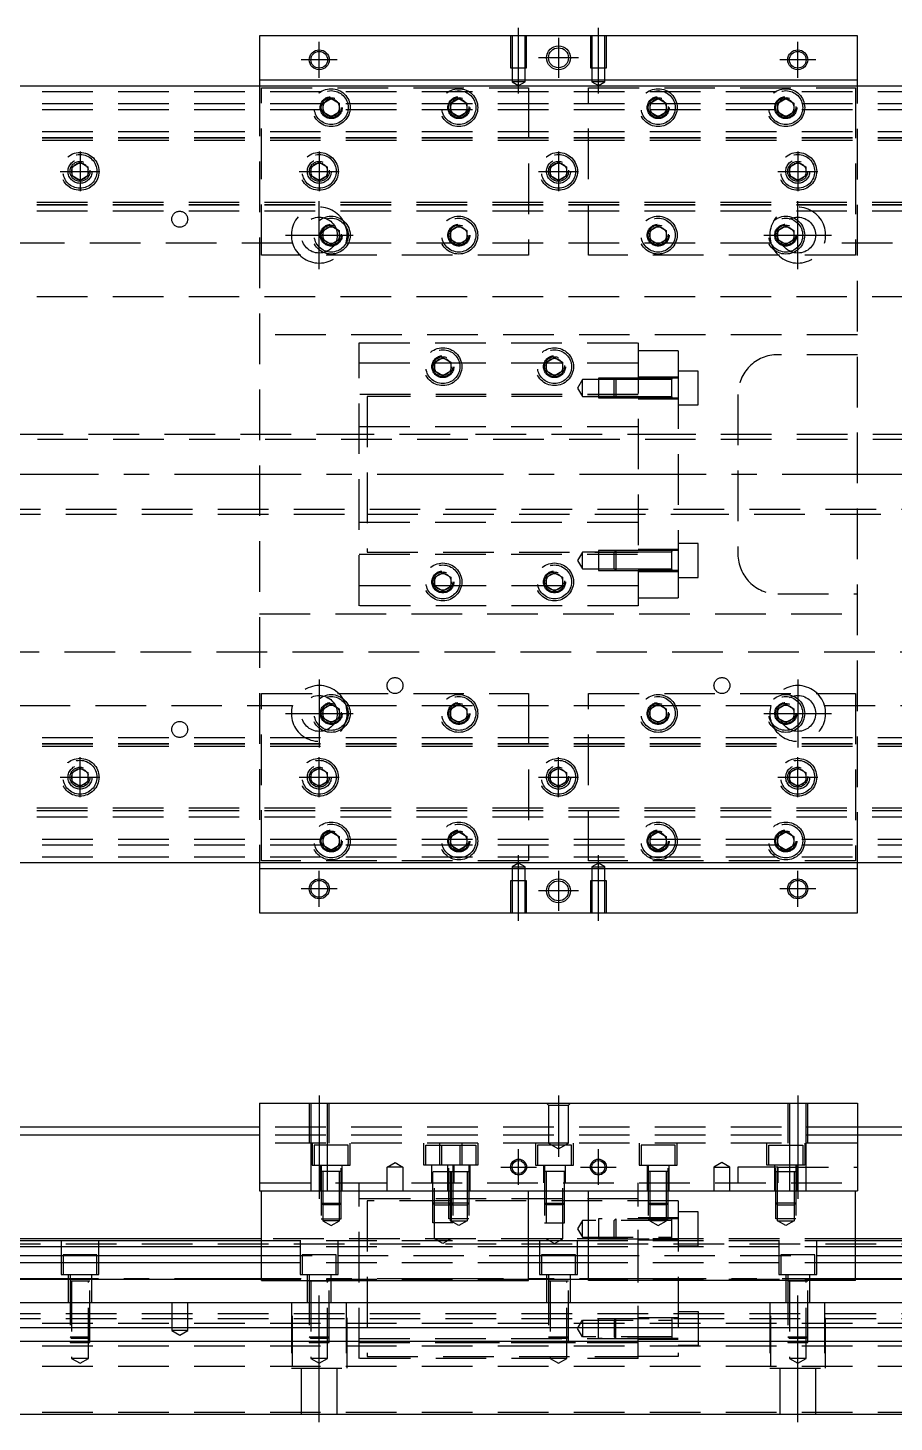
# Model space of a CAD drawing. Extents: x -13 to 870, y -298 to 112.
# Drawn here: x 203.9 to 421.2, y -237.8 to 112 of the extents above; entities that cross this region are included whole.
import ezdxf

# ---------------------------------------------------------------- set-up
doc = ezdxf.new("R2010")
doc.units = 0
doc.linetypes.add('CENTER', pattern=[50.8, 31.75, -6.35, 6.35, -6.35])
doc.linetypes.add('DASHED', pattern=[19.05, 12.7, -6.35])
doc.layers.get('0').update_dxf_attribs({"linetype": 'CONTINUOUS'})
doc.layers.add('CENTER', color=1, linetype='CENTER')

msp = doc.modelspace()

# ---------------------------------------------------------------- linework, layer by layer
at = {"color": 7, "linetype": 'CONTINUOUS'}
for p, q in [((412, 110), (262, 110)), ((262, 110), (262, 99)), ((412, 99), (412, 110)), ((262, 99), (412, 99)), ((262, 99), (262, 97.5)), ((412, 97.5), (412, 99)), ((3, 97.5), (671, 97.5)), ((671, -97.5), (3, -97.5)), ((262, -97.5), (262, -99)), ((412, -99), (412, -97.5)), ((412, -99), (262, -99)), ((262, -99), (262, -110)), ((412, -110), (412, -99)), ((262, -110), (412, -110)), ((262, -157.79), (262, -179.79)), ((262, -157.79), (412, -157.79)), ((412, -157.79), (412, -179.79)), ((262, -163.79), (3, -163.79)), ((671, -163.79), (412, -163.79)), ((262, -165.79), (11, -165.79)), ((663, -165.79), (412, -165.79)), ((262, -179.79), (412, -179.79)), ((262.5, -202.29), (262.5, -179.79)), ((329.5, -202.29), (329.5, -179.79)), ((344.5, -202.29), (344.5, -179.79)), ((411.5, -202.29), (411.5, -179.79)), ((262.5, -192.29), (17, -192.29)), ((262.5, -191.79), (45, -191.79)), ((344.5, -192.29), (329.5, -192.29)), ((600, -191.79), (411.5, -191.79)), ((657, -192.29), (411.5, -192.29)), ((262.5, -193.829608), (17, -193.829608)), ((344.5, -193.829608), (329.5, -193.829608)), ((657, -193.829608), (411.5, -193.829608)), ((17, -195.950392), (262.5, -195.950392)), ((262.5, -197.860532), (17, -197.860532)), ((329.5, -195.950392), (344.5, -195.950392)), ((344.5, -197.860532), (329.5, -197.860532)), ((411.5, -195.950392), (657, -195.950392)), ((657, -197.860532), (411.5, -197.860532)), ((262.5, -201.971934), (17, -201.971934)), ((262.5, -202.29), (329.5, -202.29)), ((344.5, -201.971934), (329.5, -201.971934)), ((411.5, -202.29), (344.5, -202.29)), ((657, -201.971934), (411.5, -201.971934)), ((17, -207.79), (657, -207.79)), ((17, -214.09), (657, -214.09)), ((17, -217.49), (657, -217.49)), ((17, -235.79), (657, -235.79))]:
    msp.add_line(p, q, dxfattribs=at)
at = {"color": 3, "linetype": 'DASHED'}
for p, q in [((325.000006, 110), (325.000006, 102)), ((325.35, 110), (325.35, 102)), ((328.65, 102), (328.65, 110)), ((328.999994, 102), (328.999994, 110)), ((345.000006, 110), (345.000006, 102)), ((345.35, 110), (345.35, 102)), ((348.65, 102), (348.65, 110)), ((348.999994, 102), (348.999994, 110)), ((325.000006, 102), (328.999994, 102)), ((325.35, 102), (325.35, 98.5)), ((328.65, 98.5), (328.65, 102)), ((345.000006, 102), (348.999994, 102)), ((345.35, 102), (345.35, 98.5)), ((348.65, 98.5), (348.65, 102)), ((328.65, 98.5), (325.35, 98.5)), ((325.35, 98.5), (327, 97.547372)), ((327, 97.547372), (328.65, 98.5)), ((348.65, 98.5), (345.35, 98.5)), ((345.35, 98.5), (347, 97.547372)), ((347, 97.547372), (348.65, 98.5)), ((17, 96), (657, 96)), ((262, 97.5), (262, -97.5)), ((262.5, 97), (329.5, 97)), ((262.5, 55), (262.5, 97)), ((329.5, 97), (329.5, 55)), ((344.5, 55), (344.5, 97)), ((344.5, 97), (411.5, 97)), ((411.5, 97), (411.5, 55)), ((412, -97.5), (412, 97.5)), ((17, 93), (657, 93)), ((17, 91.5), (657, 91.5)), ((277.5, 92), (277.512884, 92.253488)), ((278, 93.1547), (280, 94.309402)), ((278, 90.8453), (278, 93.1547)), ((280, 94.309402), (282, 93.1547)), ((282, 93.1547), (282, 90.8453)), ((310, 93.1547), (312, 94.309402)), ((310, 90.8453), (310, 93.1547)), ((312, 94.309402), (314, 93.1547)), ((314, 93.1547), (314, 90.8453)), ((314.483582, 92.286038), (314.5, 92)), ((360, 93.1547), (362, 94.309402)), ((360, 90.8453), (360, 93.1547)), ((362, 94.309402), (364, 93.1547)), ((364, 93.1547), (364, 90.8453)), ((364.483582, 92.286038), (364.5, 92)), ((392, 93.1547), (394, 94.309402)), ((392, 90.8453), (392, 93.1547)), ((394, 94.309402), (396, 93.1547)), ((396, 93.1547), (396, 90.8453)), ((396.483582, 92.286038), (396.5, 92)), ((280, 89.690598), (278, 90.8453)), ((282, 90.8453), (280, 89.690598)), ((312, 89.690598), (310, 90.8453)), ((314, 90.8453), (312, 89.690598)), ((362, 89.690598), (360, 90.8453)), ((364, 90.8453), (362, 89.690598)), ((394, 89.690598), (392, 90.8453)), ((396, 90.8453), (394, 89.690598)), ((17, 86), (657, 86)), ((17, 84.460392), (657, 84.460392)), ((17, 84.403994), (657, 84.403994)), ((17, 83.8), (657, 83.8)), ((215, 77.1547), (217, 78.309402)), ((215, 74.8453), (215, 77.1547)), ((217, 78.309402), (219, 77.1547)), ((219, 77.1547), (219, 74.8453)), ((275, 77.1547), (277, 78.309402)), ((275, 74.8453), (275, 77.1547)), ((277, 78.309402), (279, 77.1547)), ((279, 77.1547), (279, 74.8453)), ((335, 77.1547), (337, 78.309402)), ((335, 74.8453), (335, 77.1547)), ((337, 78.309402), (339, 77.1547)), ((339, 77.1547), (339, 74.8453)), ((395, 77.1547), (397, 78.309402)), ((395, 74.8453), (395, 77.1547)), ((397, 78.309402), (399, 77.1547)), ((399, 77.1547), (399, 74.8453)), ((217, 73.690598), (215, 74.8453)), ((219, 74.8453), (217, 73.690598)), ((219.483582, 76.286038), (219.5, 76)), ((277, 73.690598), (275, 74.8453)), ((279, 74.8453), (277, 73.690598)), ((279.483582, 76.286038), (279.5, 76)), ((337, 73.690598), (335, 74.8453)), ((339, 74.8453), (337, 73.690598)), ((339.483582, 76.286038), (339.5, 76)), ((394.5, 76), (394.534018, 76.411016)), ((397, 73.690598), (395, 74.8453)), ((399, 74.8453), (397, 73.690598)), ((657, 68.2), (17, 68.2)), ((657, 67.596006), (17, 67.596006)), ((657, 67.539608), (17, 67.539608)), ((657, 66), (17, 66)), ((278, 61.1547), (280, 62.309402)), ((278, 58.8453), (278, 61.1547)), ((280, 62.309402), (282, 61.1547)), ((282, 61.1547), (282, 58.8453)), ((282.483582, 60.286038), (282.5, 60)), ((309.5, 60), (309.518502, 60.303588)), ((310, 61.1547), (312, 62.309402)), ((310, 58.8453), (310, 61.1547)), ((312, 62.309402), (314, 61.1547)), ((314, 61.1547), (314, 58.8453)), ((360, 61.1547), (362, 62.309402)), ((360, 58.8453), (360, 61.1547)), ((362, 62.309402), (364, 61.1547)), ((364, 61.1547), (364, 58.8453)), ((364.483582, 60.286038), (364.5, 60)), ((391.5, 60), (391.512884, 60.253488)), ((392, 61.1547), (394, 62.309402)), ((392, 58.8453), (392, 61.1547)), ((394, 62.309402), (396, 61.1547)), ((396, 61.1547), (396, 58.8453)), ((270.291796, 58), (163.708204, 58)), ((280, 57.690598), (278, 58.8453)), ((282, 58.8453), (280, 57.690598)), ((390.291796, 58), (283.708204, 58)), ((312, 57.690598), (310, 58.8453)), ((314, 58.8453), (312, 57.690598)), ((362, 57.690598), (360, 58.8453)), ((364, 58.8453), (362, 57.690598)), ((394, 57.690598), (392, 58.8453)), ((396, 58.8453), (394, 57.690598)), ((630.291796, 58), (403.708204, 58)), ((329.5, 55), (262.5, 55)), ((411.5, 55), (344.5, 55)), ((657, 44.5), (22.640312, 44.5)), ((412, 35), (262, 35)), ((287, 33), (357, 33)), ((287, -33), (287, 33)), ((357, 33), (357, -33)), ((287, 28), (357, 28)), ((306, 28.1547), (308, 29.309402)), ((306, 25.8453), (306, 28.1547)), ((308, 29.309402), (310, 28.1547)), ((310, 28.1547), (310, 25.8453)), ((334, 28.1547), (336, 29.309402)), ((334, 25.8453), (334, 28.1547)), ((336, 29.309402), (338, 28.1547)), ((338, 28.1547), (338, 25.8453)), ((367, 31), (357, 31)), ((367, 31), (367, 24.098756)), ((412, 30), (392, 30)), ((305.5, 27), (305.518502, 27.303588)), ((308, 24.690598), (306, 25.8453)), ((310, 25.8453), (308, 24.690598)), ((336, 24.690598), (334, 25.8453)), ((338, 25.8453), (336, 24.690598)), ((338.483582, 27.286038), (338.5, 27)), ((372, 25.900636), (367, 25.900636)), ((372, 17.400636), (372, 25.900636)), ((343, 23.750636), (341.787564, 21.650636)), ((341.787564, 21.650636), (343, 19.550636)), ((343, 19.550636), (343, 23.750636)), ((347, 23.750636), (343, 23.750636)), ((347, 24.15063), (347, 19.15064)), ((351.39998, 24.15063), (347, 24.15063)), ((350.99998, 23.750636), (347, 23.750636)), ((351.4, 24.150636), (351, 23.750636)), ((351, 19.550636), (351, 23.750636)), ((357, 23.750636), (351, 23.750636)), ((357, 23.750636), (351, 23.750636)), ((351.4, 24.150636), (351.4, 19.150636)), ((357, 24.150636), (351.4, 24.150636)), ((357, 24.15063), (351.4, 24.15063)), ((367, 24.400636), (357, 24.400636)), ((367, 24.098756), (357, 24.098756)), ((365.405, 24.150636), (357.00002, 24.150636)), ((365.4, 23.750636), (357.00002, 23.750636)), ((367, 24.150636), (365.395, 24.150636)), ((365.4, 19.15063), (365.4, 24.15064)), ((365.4, 19.15063), (365.4, 24.15064)), ((365.4, 23.893236), (365.4, 24.150636)), ((365.4, 24.150636), (365.4, 23.893186)), ((367, 24.098756), (367, -24.098756)), ((357, 20), (287, 20)), ((289, 19.5), (289, -19.5)), ((357, 19.5), (289, 19.5)), ((343, 19.550636), (347, 19.550636)), ((347, 19.550636), (350.99998, 19.550636)), ((347, 19.15064), (351.39998, 19.15064)), ((351, 19.550636), (357, 19.550636)), ((351, 19.550636), (351.4, 19.150636)), ((351, 19.550636), (357, 19.550636)), ((351.4, 19.15064), (357, 19.15064)), ((351.4, 19.150636), (357, 19.150636)), ((357, 18.900636), (367, 18.900636)), ((357.00002, 19.550636), (365.4, 19.550636)), ((357.00002, 19.150636), (365.405, 19.150636)), ((365.395, 19.150636), (367, 19.150636)), ((365.4, 19.408102), (365.4, 19.150636)), ((365.4, 19.150636), (365.4, 19.408084)), ((382, 20), (382, -20)), ((367, 17.400636), (372, 17.400636)), ((287, 12), (357, 12)), ((288.99998, 10), (42, 10)), ((600, 8.75), (42, 8.75)), ((367, 10), (289, 10)), ((367, 10), (289, 10)), ((367, 9.999994), (289, 9.999994)), ((600.005, 10), (367.00002, 10)), ((42, -8.75), (600, -8.75)), ((42, -10), (288.99998, -10)), ((289, -9.999994), (367, -9.999994)), ((289, -10), (367, -10)), ((289, -10), (367, -10)), ((367.00002, -10), (600.005, -10)), ((287, -12), (357, -12)), ((372, -17.400636), (367, -17.400636)), ((372, -25.900636), (372, -17.400636)), ((287, -20), (357, -20)), ((289, -19.5), (357, -19.5)), ((343, -19.550636), (341.787564, -21.650636)), ((343, -23.750636), (343, -19.550636)), ((347, -19.550636), (343, -19.550636)), ((347, -19.15064), (347, -24.15063)), ((351.39998, -19.15064), (347, -19.15064)), ((350.99998, -19.550636), (347, -19.550636)), ((351.4, -19.150636), (351, -19.550636)), ((351, -23.750636), (351, -19.550636)), ((357, -19.550636), (351, -19.550636)), ((357, -19.550636), (351, -19.550636)), ((351.4, -19.150636), (351.4, -24.150636)), ((357, -19.150636), (351.4, -19.150636)), ((357, -19.15064), (351.4, -19.15064)), ((367, -18.900636), (357, -18.900636)), ((365.405, -19.150636), (357.00002, -19.150636)), ((365.4, -19.550636), (357.00002, -19.550636)), ((367, -19.150636), (365.395, -19.150636)), ((365.4, -24.15064), (365.4, -19.15063)), ((365.4, -24.15064), (365.4, -19.15063)), ((365.4, -19.550636), (365.4, -19.15063)), ((365.4, -19.408034), (365.4, -19.150636)), ((365.4, -19.150636), (365.4, -19.408084)), ((341.787564, -21.650636), (343, -23.750636)), ((343, -23.750636), (347, -23.750636)), ((347, -23.750636), (350.99998, -23.750636)), ((347, -24.15063), (351.39998, -24.15063)), ((351, -23.750636), (357, -23.750636)), ((351, -23.750636), (351.4, -24.150636)), ((351, -23.750636), (357, -23.750636)), ((351.4, -24.15063), (357, -24.15063)), ((351.4, -24.150636), (357, -24.150636)), ((367, -24.098756), (357, -24.098756)), ((357, -24.400636), (367, -24.400636)), ((357.00002, -23.750636), (365.4, -23.750636)), ((357.00002, -24.150636), (365.405, -24.150636)), ((365.395, -24.150636), (367, -24.150636)), ((365.4, -24.15064), (365.4, -23.750636)), ((365.4, -23.893168), (365.4, -24.150636)), ((365.4, -24.150636), (365.4, -23.893186)), ((367, -24.098756), (367, -31)), ((305.5, -27), (305.518502, -26.696412)), ((306, -25.8453), (308, -24.690598)), ((306, -28.1547), (306, -25.8453)), ((308, -24.690598), (310, -25.8453)), ((310, -25.8453), (310, -28.1547)), ((334, -25.8453), (336, -24.690598)), ((334, -28.1547), (334, -25.8453)), ((336, -24.690598), (338, -25.8453)), ((338, -25.8453), (338, -28.1547)), ((338.483582, -26.713962), (338.5, -27)), ((367, -25.900636), (372, -25.900636)), ((357, -28), (287, -28)), ((308, -29.309402), (306, -28.1547)), ((310, -28.1547), (308, -29.309402)), ((336, -29.309402), (334, -28.1547)), ((338, -28.1547), (336, -29.309402)), ((357, -31), (367, -31)), ((392, -30), (412, -30)), ((357, -33), (287, -33)), ((262, -35), (412, -35)), ((22.640312, -44.5), (657, -44.5)), ((262.5, -97), (262.5, -55)), ((262.5, -55), (329.5, -55)), ((329.5, -55), (329.5, -97)), ((344.5, -55), (411.5, -55)), ((344.5, -97), (344.5, -55)), ((411.5, -55), (411.5, -97)), ((163.708204, -58), (270.291796, -58)), ((278, -58.8453), (280, -57.690598)), ((278, -61.1547), (278, -58.8453)), ((280, -57.690598), (282, -58.8453)), ((282, -58.8453), (282, -61.1547)), ((283.708204, -58), (390.291796, -58)), ((310, -58.8453), (312, -57.690598)), ((310, -61.1547), (310, -58.8453)), ((312, -57.690598), (314, -58.8453)), ((314, -58.8453), (314, -61.1547)), ((360, -58.8453), (362, -57.690598)), ((360, -61.1547), (360, -58.8453)), ((362, -57.690598), (364, -58.8453)), ((364, -58.8453), (364, -61.1547)), ((392, -58.8453), (394, -57.690598)), ((392, -61.1547), (392, -58.8453)), ((394, -57.690598), (396, -58.8453)), ((396, -58.8453), (396, -61.1547)), ((403.708204, -58), (630.291796, -58)), ((280, -62.309402), (278, -61.1547)), ((282, -61.1547), (280, -62.309402)), ((282.483582, -59.713962), (282.5, -60)), ((309.5, -60), (309.512884, -59.746512)), ((312, -62.309402), (310, -61.1547)), ((314, -61.1547), (312, -62.309402)), ((362, -62.309402), (360, -61.1547)), ((364, -61.1547), (362, -62.309402)), ((364.483582, -59.713962), (364.5, -60)), ((391.5, -60), (391.512884, -59.746512)), ((394, -62.309402), (392, -61.1547)), ((396, -61.1547), (394, -62.309402)), ((17, -66), (657, -66)), ((17, -67.539608), (657, -67.539608)), ((17, -67.596006), (657, -67.596006)), ((17, -68.2), (657, -68.2)), ((214.5, -76), (214.534018, -75.588984)), ((215, -74.8453), (217, -73.690598)), ((215, -77.1547), (215, -74.8453)), ((217, -73.690598), (219, -74.8453)), ((219, -74.8453), (219, -77.1547)), ((274.5, -76), (274.534018, -75.588984)), ((275, -74.8453), (277, -73.690598)), ((275, -77.1547), (275, -74.8453)), ((277, -73.690598), (279, -74.8453)), ((279, -74.8453), (279, -77.1547)), ((335, -74.8453), (337, -73.690598)), ((335, -77.1547), (335, -74.8453)), ((337, -73.690598), (339, -74.8453)), ((339, -74.8453), (339, -77.1547)), ((339.483582, -75.713962), (339.5, -76)), ((395, -74.8453), (397, -73.690598)), ((395, -77.1547), (395, -74.8453)), ((397, -73.690598), (399, -74.8453)), ((399, -74.8453), (399, -77.1547)), ((399.483582, -75.713962), (399.5, -76)), ((217, -78.309402), (215, -77.1547)), ((219, -77.1547), (217, -78.309402)), ((277, -78.309402), (275, -77.1547)), ((279, -77.1547), (277, -78.309402)), ((337, -78.309402), (335, -77.1547)), ((339, -77.1547), (337, -78.309402)), ((397, -78.309402), (395, -77.1547)), ((399, -77.1547), (397, -78.309402)), ((657, -83.8), (17, -83.8)), ((657, -84.403994), (17, -84.403994)), ((657, -84.460392), (17, -84.460392)), ((657, -86), (17, -86)), ((278, -90.8453), (280, -89.690598)), ((278, -93.1547), (278, -90.8453)), ((280, -89.690598), (282, -90.8453)), ((282, -90.8453), (282, -93.1547)), ((310, -90.8453), (312, -89.690598)), ((310, -93.1547), (310, -90.8453)), ((312, -89.690598), (314, -90.8453)), ((314, -90.8453), (314, -93.1547)), ((360, -90.8453), (362, -89.690598)), ((360, -93.1547), (360, -90.8453)), ((362, -89.690598), (364, -90.8453)), ((364, -90.8453), (364, -93.1547)), ((392, -90.8453), (394, -89.690598)), ((392, -93.1547), (392, -90.8453)), ((394, -89.690598), (396, -90.8453)), ((396, -90.8453), (396, -93.1547)), ((17, -91.5), (657, -91.5)), ((17, -93), (657, -93)), ((280, -94.309402), (278, -93.1547)), ((282, -93.1547), (280, -94.309402)), ((282.483582, -91.713962), (282.5, -92)), ((309.5, -92), (309.518502, -91.696412)), ((312, -94.309402), (310, -93.1547)), ((314, -93.1547), (312, -94.309402)), ((359.5, -92), (359.518502, -91.696412)), ((362, -94.309402), (360, -93.1547)), ((364, -93.1547), (362, -94.309402)), ((391.5, -92), (391.512884, -91.746512)), ((394, -94.309402), (392, -93.1547)), ((396, -93.1547), (394, -94.309402)), ((17, -96), (657, -96)), ((329.5, -97), (262.5, -97)), ((327, -97.547372), (325.35, -98.5)), ((328.65, -98.5), (327, -97.547372)), ((411.5, -97), (344.5, -97)), ((347, -97.547372), (345.35, -98.5)), ((348.65, -98.5), (347, -97.547372)), ((325.35, -98.5), (328.65, -98.5)), ((325.35, -98.5), (325.35, -102)), ((328.65, -102), (328.65, -98.5)), ((345.35, -98.5), (348.65, -98.5)), ((345.35, -98.5), (345.35, -102)), ((348.65, -102), (348.65, -98.5)), ((328.999994, -102), (325.000006, -102)), ((325.000006, -102), (325.000006, -110)), ((325.35, -102), (325.35, -110)), ((328.65, -110), (328.65, -102)), ((328.999994, -110), (328.999994, -102)), ((348.999994, -102), (345.000006, -102)), ((345.000006, -102), (345.000006, -110)), ((345.35, -102), (345.35, -110)), ((348.65, -110), (348.65, -102)), ((348.999994, -110), (348.999994, -102)), ((274.500006, -157.79), (274.500006, -167.79)), ((274.9, -157.79), (274.9, -167.79)), ((279.1, -167.79), (279.1, -157.79)), ((279.499994, -167.79), (279.499994, -157.79)), ((334.5, -158.29), (334, -157.79)), ((334.5, -158.29), (334.5, -167.79)), ((334.5, -158.29), (339.5, -158.29)), ((339.5, -158.29), (340, -157.79)), ((339.5, -167.79), (339.5, -158.29)), ((394.500006, -157.79), (394.500006, -167.79)), ((394.9, -157.79), (394.9, -167.79)), ((399.1, -167.79), (399.1, -157.79)), ((399.499994, -167.79), (399.499994, -157.79)), ((412, -163.79), (262, -163.79)), ((412, -165.79), (262, -165.79)), ((412, -167.79), (262, -167.79)), ((274.9, -167.79), (274.9, -179.79)), ((275.25, -167.79), (275.25, -173.29)), ((279.1, -179.79), (279.1, -167.79)), ((284.75, -173.29), (284.75, -167.79)), ((303.25, -173.29), (303.25, -167.79)), ((307.25, -173.29), (307.25, -167.79)), ((312.75, -167.79), (312.75, -173.29)), ((316.75, -167.79), (316.75, -173.29)), ((331.25, -167.79), (331.25, -173.29)), ((339.5, -167.79), (334.5, -167.79)), ((334.5, -167.79), (337, -169.233376)), ((337, -169.233376), (339.5, -167.79)), ((340.75, -173.29), (340.75, -167.79)), ((357.25, -167.79), (357.25, -173.29)), ((366.75, -173.29), (366.75, -167.79)), ((389.25, -173.29), (389.25, -167.79)), ((394.9, -167.79), (394.9, -179.79)), ((398.75, -167.79), (398.75, -173.29)), ((399.1, -179.79), (399.1, -167.79)), ((284.25, -168.29), (275.75, -168.29)), ((275.75, -168.29), (275.75, -173.29)), ((284.25, -173.29), (284.25, -168.29)), ((303.75, -168.29), (312.25, -168.29)), ((303.75, -173.29), (303.75, -168.29)), ((307.75, -168.29), (316.25, -168.29)), ((307.75, -173.29), (307.75, -168.29)), ((312.25, -168.29), (312.25, -173.29)), ((316.25, -168.29), (316.25, -173.29)), ((340.25, -168.29), (331.75, -168.29)), ((331.75, -168.29), (331.75, -173.29)), ((340.25, -173.29), (340.25, -168.29)), ((366.25, -168.29), (357.75, -168.29)), ((357.75, -168.29), (357.75, -173.29)), ((366.25, -173.29), (366.25, -168.29)), ((389.75, -168.29), (398.25, -168.29)), ((389.75, -173.29), (389.75, -168.29)), ((398.25, -168.29), (398.25, -173.29)), ((275.25, -173.29), (284.75, -173.29)), ((277.25, -173.29), (277.25, -179.79)), ((282.500006, -174.89), (277.499994, -174.89)), ((277.500006, -173.29), (277.500006, -186.79)), ((277.9, -174.89), (277.9, -187.29)), ((282.1, -187.29), (282.1, -174.89)), ((282.499994, -186.79), (282.499994, -173.29)), ((282.75, -179.79), (282.75, -173.29)), ((294, -173.79), (296, -172.6353)), ((296, -173.79), (294, -173.79)), ((294, -179.79), (294, -173.79)), ((296, -172.6353), (298, -173.79)), ((298, -173.79), (296, -173.79)), ((298, -173.79), (298, -179.79)), ((312.75, -173.29), (303.25, -173.29)), ((305.25, -177.79), (305.25, -173.29)), ((305.499994, -174.89), (310.500006, -174.89)), ((305.500006, -187.79), (305.500006, -173.29)), ((305.9, -191.79), (305.9, -174.89)), ((316.75, -173.29), (307.25, -173.29)), ((309.25, -179.79), (309.25, -173.29)), ((309.499994, -174.89), (314.500006, -174.89)), ((309.500006, -186.79), (309.500006, -173.29)), ((309.9, -187.29), (309.9, -174.89)), ((310.1, -174.89), (310.1, -191.79)), ((310.499994, -173.29), (310.499994, -187.79)), ((310.75, -173.29), (310.75, -177.79)), ((314.1, -174.89), (314.1, -187.29)), ((314.499994, -173.29), (314.499994, -186.79)), ((314.75, -173.29), (314.75, -179.79)), ((331.25, -173.29), (340.75, -173.29)), ((333.25, -173.29), (333.25, -177.79)), ((338.500006, -174.89), (333.499994, -174.89)), ((333.500006, -173.29), (333.500006, -187.79)), ((333.9, -174.89), (333.9, -191.79)), ((338.1, -191.79), (338.1, -174.89)), ((338.499994, -187.79), (338.499994, -173.29)), ((338.75, -177.79), (338.75, -173.29)), ((357.25, -173.29), (366.75, -173.29)), ((359.25, -173.29), (359.25, -179.79)), ((364.500006, -174.89), (359.499994, -174.89)), ((359.500006, -173.29), (359.500006, -186.79)), ((359.9, -174.89), (359.9, -187.29)), ((364.1, -187.29), (364.1, -174.89)), ((364.499994, -186.79), (364.499994, -173.29)), ((364.75, -179.79), (364.75, -173.29)), ((378, -172.6353), (376, -173.79)), ((376, -173.79), (378, -173.79)), ((376, -173.79), (376, -179.79)), ((380, -173.79), (378, -172.6353)), ((378, -173.79), (380, -173.79)), ((380, -179.79), (380, -173.79)), ((382, -173.79), (382, -177.79)), ((392, -173.79), (382, -173.79)), ((398.75, -173.29), (389.25, -173.29)), ((391.25, -179.79), (391.25, -173.29)), ((391.499994, -174.89), (396.500006, -174.89)), ((391.500006, -186.79), (391.500006, -173.29)), ((391.9, -187.29), (391.9, -174.89)), ((392, -173.79), (412, -173.79)), ((392, -177.79), (392, -173.79)), ((392, -173.79), (392, -177.79)), ((396.1, -174.89), (396.1, -187.29)), ((396.499994, -173.29), (396.499994, -186.79)), ((396.75, -173.29), (396.75, -179.79)), ((262, -177.79), (412, -177.79)), ((287, -179.79), (287, -177.79)), ((357, -179.79), (357, -177.79)), ((287, -221.79), (287, -179.79)), ((357, -181.79), (287, -181.79)), ((357, -221.79), (357, -179.79)), ((277.5, -182.89), (282.5, -182.89)), ((277.5, -182.89), (277.9, -183.29)), ((282.1, -183.29), (277.9, -183.29)), ((282.1, -183.29), (282.5, -182.89)), ((367, -182.29), (289, -182.29)), ((289, -182.29), (289, -221.29)), ((310.5, -182.89), (305.5, -182.89)), ((305.9, -183.29), (305.5, -182.89)), ((305.9, -183.29), (310.1, -183.29)), ((314.5, -182.89), (309.5, -182.89)), ((309.9, -183.29), (309.5, -182.89)), ((309.9, -183.29), (314.1, -183.29)), ((310.5, -182.89), (310.1, -183.29)), ((314.5, -182.89), (314.1, -183.29)), ((333.5, -182.89), (338.5, -182.89)), ((333.5, -182.89), (333.9, -183.29)), ((338.1, -183.29), (333.9, -183.29)), ((338.1, -183.29), (338.5, -182.89)), ((357, -221.29), (357, -182.29)), ((359.5, -182.89), (364.5, -182.89)), ((359.5, -182.89), (359.9, -183.29)), ((364.1, -183.29), (359.9, -183.29)), ((364.1, -183.29), (364.5, -182.89)), ((367, -182.29), (367, -221.29)), ((372, -185.04), (367, -185.04)), ((372, -193.54), (372, -185.04)), ((396.5, -182.89), (391.5, -182.89)), ((391.9, -183.29), (391.5, -182.89)), ((391.9, -183.29), (396.1, -183.29)), ((396.5, -182.89), (396.1, -183.29)), ((277.500006, -186.79), (282.499994, -186.79)), ((282.1, -187.29), (277.9, -187.29)), ((277.9, -187.29), (280, -188.502436)), ((280, -188.502436), (282.1, -187.29)), ((310.499994, -187.79), (305.500006, -187.79)), ((314.499994, -186.79), (309.500006, -186.79)), ((309.9, -187.29), (314.1, -187.29)), ((312, -188.502436), (309.9, -187.29)), ((314.1, -187.29), (312, -188.502436)), ((333.500006, -187.79), (338.499994, -187.79)), ((343, -187.19), (341.787564, -189.29)), ((343, -191.39), (343, -187.19)), ((365.4, -187.19), (343, -187.19)), ((347, -186.790006), (347, -191.789994)), ((367, -186.790006), (347, -186.790006)), ((351.4, -186.79), (351, -187.19)), ((351, -191.39), (351, -187.19)), ((351.4, -186.79), (351.4, -191.79)), ((367, -186.54), (357, -186.54)), ((359.500006, -186.79), (364.499994, -186.79)), ((364.1, -187.29), (359.9, -187.29)), ((359.9, -187.29), (362, -188.502436)), ((362, -188.502436), (364.1, -187.29)), ((365.4, -191.790006), (365.4, -186.789994)), ((396.499994, -186.79), (391.500006, -186.79)), ((391.9, -187.29), (396.1, -187.29)), ((394, -188.502436), (391.9, -187.29)), ((396.1, -187.29), (394, -188.502436)), ((212.25, -192.29), (212.25, -200.79)), ((221.75, -200.79), (221.75, -192.29)), ((411.5, -191.79), (262.5, -191.79)), ((329.5, -192.29), (262.5, -192.29)), ((272.25, -192.29), (272.25, -200.79)), ((281.75, -200.79), (281.75, -192.29)), ((305.9, -191.79), (310.1, -191.79)), ((308, -193.002436), (305.9, -191.79)), ((310.1, -191.79), (308, -193.002436)), ((332.25, -192.29), (332.25, -200.79)), ((338.1, -191.79), (333.9, -191.79)), ((333.9, -191.79), (336, -193.002436)), ((336, -193.002436), (338.1, -191.79)), ((341.75, -200.79), (341.75, -192.29)), ((341.787564, -189.29), (343, -191.39)), ((343, -191.39), (365.4, -191.39)), ((411.5, -192.29), (344.5, -192.29)), ((347, -191.789994), (367, -191.789994)), ((351, -191.39), (351.4, -191.79)), ((357, -192.04), (367, -192.04)), ((392.25, -192.29), (392.25, -200.79)), ((401.75, -200.79), (401.75, -192.29)), ((42, -193.04), (600, -193.04)), ((221.25, -195.79), (212.75, -195.79)), ((212.75, -195.79), (212.75, -200.79)), ((221.25, -200.79), (221.25, -195.79)), ((329.5, -193.829608), (262.5, -193.829608)), ((281.25, -195.79), (272.75, -195.79)), ((272.75, -195.79), (272.75, -200.79)), ((281.25, -200.79), (281.25, -195.79)), ((341.25, -195.79), (332.75, -195.79)), ((332.75, -195.79), (332.75, -200.79)), ((341.25, -200.79), (341.25, -195.79)), ((411.5, -193.829608), (344.5, -193.829608)), ((367, -193.54), (372, -193.54)), ((401.25, -195.79), (392.75, -195.79)), ((392.75, -195.79), (392.75, -200.79)), ((401.25, -200.79), (401.25, -195.79)), ((262.5, -195.950392), (329.5, -195.950392)), ((329.5, -197.860532), (262.5, -197.860532)), ((344.5, -195.950392), (411.5, -195.950392)), ((411.5, -197.860532), (344.5, -197.860532)), ((212.25, -200.79), (221.75, -200.79)), ((214, -200.79), (214, -207.79)), ((219.500006, -202.39), (214.499994, -202.39)), ((214.500006, -200.79), (214.500006, -217.49)), ((214.9, -202.39), (214.9, -221.79)), ((219.1, -221.79), (219.1, -202.39)), ((219.499994, -217.49), (219.499994, -200.79)), ((220, -207.79), (220, -200.79)), ((329.5, -201.971934), (262.5, -201.971934)), ((272.25, -200.79), (281.75, -200.79)), ((274, -200.79), (274, -207.79)), ((279.500006, -202.39), (274.499994, -202.39)), ((274.500006, -200.79), (274.500006, -217.49)), ((274.9, -202.39), (274.9, -221.79)), ((279.1, -221.79), (279.1, -202.39)), ((279.499994, -217.49), (279.499994, -200.79)), ((280, -207.79), (280, -200.79)), ((332.25, -200.79), (341.75, -200.79)), ((334, -200.79), (334, -207.79)), ((339.500006, -202.39), (334.499994, -202.39)), ((334.500006, -200.79), (334.500006, -217.49)), ((334.9, -202.39), (334.9, -221.79)), ((339.1, -221.79), (339.1, -202.39)), ((339.499994, -217.49), (339.499994, -200.79)), ((340, -207.79), (340, -200.79)), ((411.5, -201.971934), (344.5, -201.971934)), ((392.25, -200.79), (401.75, -200.79)), ((394, -200.79), (394, -207.79)), ((399.500006, -202.39), (394.499994, -202.39)), ((394.500006, -200.79), (394.500006, -217.49)), ((394.9, -202.39), (394.9, -221.79)), ((399.1, -221.79), (399.1, -202.39)), ((399.499994, -217.49), (399.499994, -200.79)), ((400, -207.79), (400, -200.79)), ((240, -207.79), (240, -214.79)), ((244, -214.79), (244, -207.79)), ((270, -207.79), (270, -224.29)), ((270.291796, -223.79), (270.291796, -207.79)), ((283.708204, -207.79), (283.708204, -223.79)), ((284, -224.29), (284, -207.79)), ((390, -207.79), (390, -224.29)), ((390.291796, -223.79), (390.291796, -207.79)), ((403.708204, -207.79), (403.708204, -223.79)), ((404, -224.29), (404, -207.79)), ((17, -212.94), (657, -212.94)), ((42, -210.54), (600, -210.54)), ((42, -211.79), (600, -211.79)), ((341.787564, -214.29), (343, -212.19)), ((343, -212.19), (343, -216.39)), ((343, -212.19), (365.4, -212.19)), ((347, -216.789994), (347, -211.790006)), ((347, -211.790006), (367, -211.790006)), ((351, -212.19), (351.4, -211.79)), ((351, -212.19), (351, -216.39)), ((351.4, -216.79), (351.4, -211.79)), ((357, -211.54), (367, -211.54)), ((365.4, -211.789994), (365.4, -216.790006)), ((367, -210.04), (372, -210.04)), ((372, -210.04), (372, -218.54)), ((214.5, -216.39), (219.5, -216.39)), ((214.5, -216.39), (214.9, -216.79)), ((219.1, -216.79), (214.9, -216.79)), ((219.1, -216.79), (219.5, -216.39)), ((244, -214.79), (240, -214.79)), ((240, -214.79), (242, -215.9447)), ((242, -215.9447), (244, -214.79)), ((274.5, -216.39), (279.5, -216.39)), ((274.5, -216.39), (274.9, -216.79)), ((279.1, -216.79), (274.9, -216.79)), ((279.1, -216.79), (279.5, -216.39)), ((287, -216.79), (357, -216.79)), ((334.5, -216.39), (339.5, -216.39)), ((334.5, -216.39), (334.9, -216.79)), ((339.1, -216.79), (334.9, -216.79)), ((339.1, -216.79), (339.5, -216.39)), ((343, -216.39), (341.787564, -214.29)), ((365.4, -216.39), (343, -216.39)), ((367, -216.789994), (347, -216.789994)), ((351.4, -216.79), (351, -216.39)), ((394.5, -216.39), (399.5, -216.39)), ((394.5, -216.39), (394.9, -216.79)), ((399.1, -216.79), (394.9, -216.79)), ((399.1, -216.79), (399.5, -216.39)), ((17, -218.64), (657, -218.64)), ((214.500006, -217.49), (214.500006, -217.79)), ((214.500006, -217.79), (219.499994, -217.79)), ((219.499994, -217.79), (219.499994, -217.49)), ((274.500006, -217.49), (274.500006, -217.79)), ((274.500006, -217.79), (279.499994, -217.79)), ((279.499994, -217.79), (279.499994, -217.49)), ((287, -217.79), (357, -217.79)), ((309.499994, -217.79), (357, -217.79)), ((334.500006, -217.49), (334.500006, -217.79)), ((334.500006, -217.79), (339.499994, -217.79)), ((339.499994, -217.79), (339.499994, -217.49)), ((367, -217.04), (357, -217.04)), ((372, -218.54), (367, -218.54)), ((394.500006, -217.49), (394.500006, -217.79)), ((394.500006, -217.79), (399.499994, -217.79)), ((399.499994, -217.79), (399.499994, -217.49)), ((17, -223.79), (657, -223.79)), ((219.1, -221.79), (214.9, -221.79)), ((214.9, -221.79), (217, -223.002436)), ((217, -223.002436), (219.1, -221.79)), ((279.1, -221.79), (274.9, -221.79)), ((274.9, -221.79), (277, -223.002436)), ((277, -223.002436), (279.1, -221.79)), ((357, -221.79), (287, -221.79)), ((289, -221.29), (357, -221.29)), ((339.1, -221.79), (334.9, -221.79)), ((334.9, -221.79), (337, -223.002436)), ((337, -223.002436), (339.1, -221.79)), ((367, -221.29), (357, -221.29)), ((399.1, -221.79), (394.9, -221.79)), ((394.9, -221.79), (397, -223.002436)), ((397, -223.002436), (399.1, -221.79)), ((270, -224.29), (284, -224.29)), ((272.5, -224.29), (272.5, -235.79)), ((281.5, -235.79), (281.5, -224.29)), ((390, -224.29), (404, -224.29)), ((392.5, -224.29), (392.5, -235.79)), ((401.5, -235.79), (401.5, -224.29)), ((17, -235.29), (657, -235.29))]:
    msp.add_line(p, q, dxfattribs=at)
at = {"color": 3, "linetype": 'CONTINUOUS'}
for centre, radius in [((277, 104), 2.5), ((397, 104), 2.5), ((277, -104), 2.5), ((397, -104), 2.5), ((327, -173.79), 2), ((347, -173.79), 2)]:
    msp.add_circle(centre, radius, dxfattribs=at)
at = {"color": 7, "linetype": 'CONTINUOUS'}
for centre, radius in [((277, 104), 2.1), ((337, 104.5), 3), ((337, 104.5), 2.5), ((397, 104), 2.1), ((277, -104), 2.1), ((337, -104.5), 3), ((337, -104.5), 2.5), ((397, -104), 2.1), ((327, -173.79), 1.65), ((347, -173.79), 1.65)]:
    msp.add_circle(centre, radius, dxfattribs=at)
at = {"color": 3, "linetype": 'DASHED'}
for centre, radius in [((280, 92), 4.75), ((280, 92), 4.25), ((280, 92), 2.75), ((280, 92), 2.5), ((312, 92), 4.75), ((312, 92), 4.25), ((312, 92), 2.75), ((312, 92), 2.5), ((362, 92), 4.75), ((362, 92), 4.25), ((362, 92), 2.75), ((362, 92), 2.5), ((394, 92), 4.75), ((394, 92), 4.25), ((394, 92), 2.75), ((394, 92), 2.5), ((217, 76), 4.75), ((277, 76), 4.75), ((337, 76), 4.75), ((397, 76), 4.75), ((217, 76), 4.25), ((217, 76), 3), ((217, 76), 2.5), ((217, 76), 2.1), ((277, 76), 4.25), ((277, 76), 3), ((277, 76), 2.5), ((277, 76), 2.1), ((337, 76), 4.25), ((337, 76), 3), ((337, 76), 2.5), ((337, 76), 2.1), ((397, 76), 4.25), ((397, 76), 3), ((397, 76), 2.5), ((397, 76), 2.1), ((242, 64), 2), ((277, 60), 4.5), ((280, 60), 4.75), ((280, 60), 4.25), ((312, 60), 4.75), ((312, 60), 4.25), ((362, 60), 4.75), ((362, 60), 4.25), ((394, 60), 4.75), ((394, 60), 4.25), ((397, 60), 4.5), ((280, 60), 2.75), ((280, 60), 2.5), ((280, 60), 2.1), ((312, 60), 2.75), ((312, 60), 2.5), ((312, 60), 2.1), ((362, 60), 2.75), ((362, 60), 2.5), ((362, 60), 2.1), ((394, 60), 2.75), ((394, 60), 2.5), ((394, 60), 2.1), ((308, 27), 4.75), ((336, 27), 4.75), ((308, 27), 4.25), ((308, 27), 2.75), ((308, 27), 2.5), ((308, 27), 2.1), ((336, 27), 4.25), ((336, 27), 2.75), ((336, 27), 2.5), ((336, 27), 2.1), ((308, -27), 4.75), ((308, -27), 4.25), ((308, -27), 2.75), ((336, -27), 4.75), ((336, -27), 4.25), ((336, -27), 2.75), ((308, -27), 2.5), ((308, -27), 2.1), ((336, -27), 2.5), ((336, -27), 2.1), ((296, -53), 2), ((378, -53), 2), ((277, -60), 4.5), ((280, -60), 4.75), ((280, -60), 4.25), ((312, -60), 4.75), ((312, -60), 4.25), ((362, -60), 4.75), ((362, -60), 4.25), ((394, -60), 4.75), ((394, -60), 4.25), ((397, -60), 4.5), ((280, -60), 2.75), ((280, -60), 2.5), ((280, -60), 2.1), ((312, -60), 2.75), ((312, -60), 2.5), ((312, -60), 2.1), ((362, -60), 2.75), ((362, -60), 2.5), ((362, -60), 2.1), ((394, -60), 2.75), ((394, -60), 2.5), ((394, -60), 2.1), ((242, -64), 2), ((217, -76), 4.75), ((217, -76), 4.25), ((217, -76), 3), ((277, -76), 4.75), ((277, -76), 4.25), ((277, -76), 3), ((337, -76), 4.75), ((337, -76), 4.25), ((337, -76), 3), ((397, -76), 4.75), ((397, -76), 4.25), ((397, -76), 3), ((217, -76), 2.5), ((217, -76), 2.1), ((277, -76), 2.5), ((277, -76), 2.1), ((337, -76), 2.5), ((337, -76), 2.1), ((397, -76), 2.5), ((397, -76), 2.1), ((280, -92), 4.75), ((312, -92), 4.75), ((362, -92), 4.75), ((394, -92), 4.75), ((280, -92), 4.25), ((280, -92), 2.75), ((280, -92), 2.5), ((312, -92), 4.25), ((312, -92), 2.75), ((312, -92), 2.5), ((362, -92), 4.25), ((362, -92), 2.75), ((362, -92), 2.5), ((394, -92), 4.25), ((394, -92), 2.75), ((394, -92), 2.5)]:
    msp.add_circle(centre, radius, dxfattribs=at)
for centre, radius, start, end in [((280, 92), 2.1, 162.24721, 180), ((280, 92), 2.1, 180, 197.75279), ((280, 92), 2.1, 137.75279, 162.24721), ((280, 92), 2.1, 197.75279, 222.24721), ((280, 92), 2.1, 102.24721, 137.75279), ((280, 92), 2.1, 77.75279, 102.24721), ((280, 92), 2.1, 42.24721, 77.75279), ((280, 92), 2.1, 17.75279, 42.24721), ((280, 92), 2.1, 317.75279, 342.24721), ((280, 92), 2.1, 342.24721, 17.75279), ((312, 92), 2.1, 162.24721, 180), ((312, 92), 2.1, 180, 197.75279), ((312, 92), 2.1, 137.75279, 162.24721), ((312, 92), 2.1, 197.75279, 222.24721), ((312, 92), 2.1, 102.24721, 137.75279), ((312, 92), 2.1, 77.75279, 102.24721), ((312, 92), 2.1, 42.24721, 77.75279), ((312, 92), 2.1, 17.75279, 42.24721), ((312, 92), 2.1, 317.75279, 342.24721), ((312, 92), 2.1, 342.24721, 17.75279), ((362, 92), 2.1, 162.24721, 180), ((362, 92), 2.1, 180, 197.75279), ((362, 92), 2.1, 137.75279, 162.24721), ((362, 92), 2.1, 197.75279, 222.24721), ((362, 92), 2.1, 102.24721, 137.75279), ((362, 92), 2.1, 77.75279, 102.24721), ((362, 92), 2.1, 42.24721, 77.75279), ((362, 92), 2.1, 17.75279, 42.24721), ((362, 92), 2.1, 317.75279, 342.24721), ((362, 92), 2.1, 342.24721, 17.75279), ((394, 92), 2.1, 162.24721, 180), ((394, 92), 2.1, 180, 197.75279), ((394, 92), 2.1, 137.75279, 162.24721), ((394, 92), 2.1, 197.75279, 222.24721), ((394, 92), 2.1, 102.24721, 137.75279), ((394, 92), 2.1, 77.75279, 102.24721), ((394, 92), 2.1, 42.24721, 77.75279), ((394, 92), 2.1, 17.75279, 42.24721), ((394, 92), 2.1, 317.75279, 342.24721), ((394, 92), 2.1, 342.24721, 17.75279), ((280, 92), 2.1, 222.24721, 257.75279), ((280, 92), 2.1, 257.75279, 282.24721), ((280, 92), 2.1, 282.24721, 317.75279), ((312, 92), 2.1, 222.24721, 257.75279), ((312, 92), 2.1, 257.75279, 282.24721), ((312, 92), 2.1, 282.24721, 317.75279), ((362, 92), 2.1, 222.24721, 257.75279), ((362, 92), 2.1, 257.75279, 282.24721), ((362, 92), 2.1, 282.24721, 317.75279), ((394, 92), 2.1, 222.24721, 257.75279), ((394, 92), 2.1, 257.75279, 282.24721), ((394, 92), 2.1, 282.24721, 317.75279), ((277, 60), 7, 343.39845, 196.60155), ((397, 60), 7, 343.39845, 196.60155), ((277, 60), 7, 196.60155, 343.39845), ((397, 60), 7, 196.60155, 343.39845), ((392, 20), 10, 90, 180), ((392, -20), 10, 180, 270), ((277, -60), 7, 16.60155, 163.39845), ((397, -60), 7, 16.60155, 163.39845), ((277, -60), 7, 163.39845, 16.60155), ((397, -60), 7, 163.39845, 16.60155), ((280, -92), 2.1, 137.75279, 162.24721), ((280, -92), 2.1, 102.24721, 137.75279), ((280, -92), 2.1, 77.75279, 102.24721), ((280, -92), 2.1, 42.24721, 77.75279), ((280, -92), 2.1, 17.75279, 42.24721), ((312, -92), 2.1, 137.75279, 162.24721), ((312, -92), 2.1, 102.24721, 137.75279), ((312, -92), 2.1, 77.75279, 102.24721), ((312, -92), 2.1, 42.24721, 77.75279), ((312, -92), 2.1, 17.75279, 42.24721), ((362, -92), 2.1, 137.75279, 162.24721), ((362, -92), 2.1, 102.24721, 137.75279), ((362, -92), 2.1, 77.75279, 102.24721), ((362, -92), 2.1, 42.24721, 77.75279), ((362, -92), 2.1, 17.75279, 42.24721), ((394, -92), 2.1, 137.75279, 162.24721), ((394, -92), 2.1, 102.24721, 137.75279), ((394, -92), 2.1, 77.75279, 102.24721), ((394, -92), 2.1, 42.24721, 77.75279), ((394, -92), 2.1, 17.75279, 42.24721), ((280, -92), 2.1, 162.24721, 180), ((280, -92), 2.1, 180, 197.75279), ((280, -92), 2.1, 197.75279, 222.24721), ((280, -92), 2.1, 222.24721, 257.75279), ((280, -92), 2.1, 257.75279, 282.24721), ((280, -92), 2.1, 282.24721, 317.75279), ((280, -92), 2.1, 317.75279, 342.24721), ((280, -92), 2.1, 342.24721, 17.75279), ((312, -92), 2.1, 162.24721, 180), ((312, -92), 2.1, 180, 197.75279), ((312, -92), 2.1, 197.75279, 222.24721), ((312, -92), 2.1, 222.24721, 257.75279), ((312, -92), 2.1, 257.75279, 282.24721), ((312, -92), 2.1, 282.24721, 317.75279), ((312, -92), 2.1, 317.75279, 342.24721), ((312, -92), 2.1, 342.24721, 17.75279), ((362, -92), 2.1, 162.24721, 180), ((362, -92), 2.1, 180, 197.75279), ((362, -92), 2.1, 197.75279, 222.24721), ((362, -92), 2.1, 222.24721, 257.75279), ((362, -92), 2.1, 257.75279, 282.24721), ((362, -92), 2.1, 282.24721, 317.75279), ((362, -92), 2.1, 317.75279, 342.24721), ((362, -92), 2.1, 342.24721, 17.75279), ((394, -92), 2.1, 162.24721, 180), ((394, -92), 2.1, 180, 197.75279), ((394, -92), 2.1, 197.75279, 222.24721), ((394, -92), 2.1, 222.24721, 257.75279), ((394, -92), 2.1, 257.75279, 282.24721), ((394, -92), 2.1, 282.24721, 317.75279), ((394, -92), 2.1, 317.75279, 342.24721), ((394, -92), 2.1, 342.24721, 17.75279)]:
    msp.add_arc(centre, radius, start, end, dxfattribs=at)
at = {"layer": 'CENTER', "color": 1, "linetype": 'CENTER'}
for p, q in [((327, 95.547372), (327, 112)), ((347, 95.547372), (347, 112)), ((277, 99.5), (277, 108.5)), ((337, 109.5), (337, 99.5)), ((397, 99.5), (397, 108.5)), ((281.5, 104), (272.5, 104)), ((342, 104.5), (332, 104.5)), ((401.5, 104), (392.5, 104)), ((217, 81), (217, 71)), ((277, 81), (277, 71)), ((337, 81), (337, 71)), ((397, 81), (397, 71)), ((212, 76), (222, 76)), ((272, 76), (282, 76)), ((332, 76), (342, 76)), ((392, 76), (402, 76)), ((277, 51.5), (277, 68.5)), ((397, 51.5), (397, 68.5)), ((268.5, 60), (285.5, 60)), ((388.5, 60), (405.5, 60)), ((-13.314543, 0), (727.016924, 0)), ((277, -51.5), (277, -68.5)), ((277, -51.5), (277, -68.5)), ((397, -51.5), (397, -68.5)), ((397, -51.5), (397, -68.5)), ((268.5, -60), (285.5, -60)), ((268.5, -60), (285.5, -60)), ((388.5, -60), (405.5, -60)), ((388.5, -60), (405.5, -60)), ((217, -81), (217, -71)), ((277, -81), (277, -71)), ((337, -81), (337, -71)), ((397, -81), (397, -71)), ((212, -76), (222, -76)), ((272, -76), (282, -76)), ((332, -76), (342, -76)), ((392, -76), (402, -76)), ((327, -112), (327, -95.547372)), ((347, -112), (347, -95.547372)), ((277, -108.5), (277, -99.5)), ((337, -99.5), (337, -109.5)), ((397, -108.5), (397, -99.5)), ((281.5, -104), (272.5, -104)), ((342, -104.5), (332, -104.5)), ((401.5, -104), (392.5, -104)), ((277, -155.808451), (277, -181.808451)), ((337, -155.808451), (337, -171.251827)), ((397, -155.808451), (397, -181.808451)), ((327, -178.29), (327, -169.29)), ((347, -178.29), (347, -169.29)), ((322.5, -173.79), (331.5, -173.79)), ((342.5, -173.79), (351.5, -173.79)), ((-13.314543, -201.79), (727.016924, -201.79)), ((277, -237.79), (277, -205.79)), ((397, -237.79), (397, -205.79))]:
    msp.add_line(p, q, dxfattribs=at)

doc.saveas('drawing.dxf')
